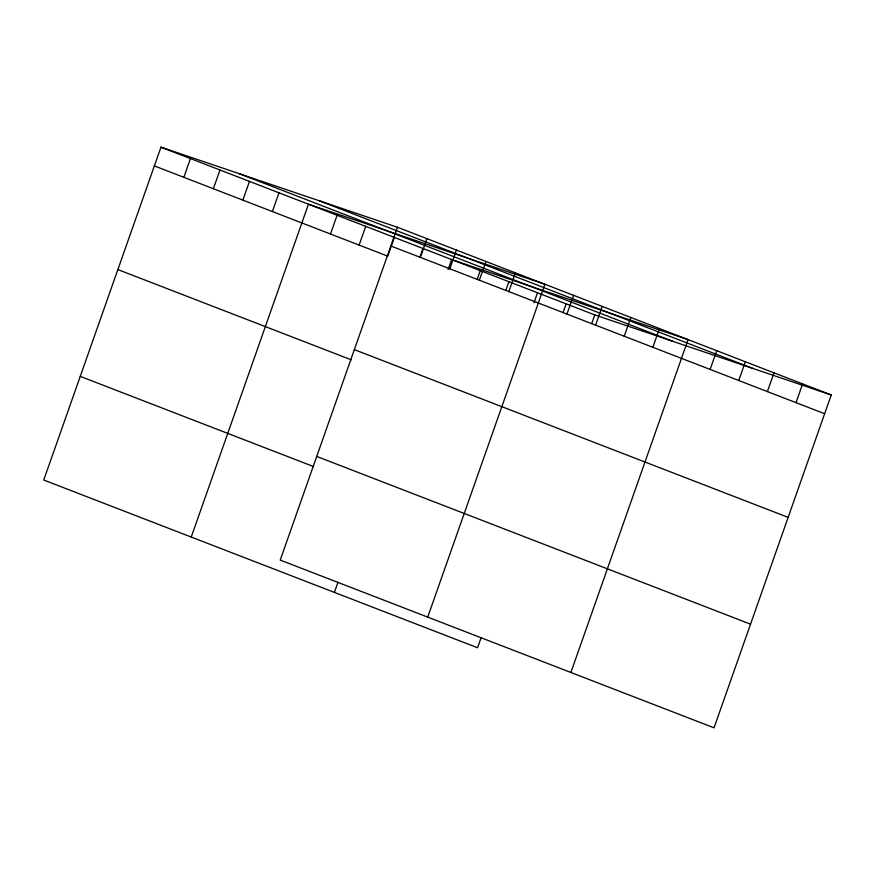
<?xml version="1.0" encoding="UTF-8"?>
<svg xmlns="http://www.w3.org/2000/svg" width="875" height="875" viewBox="0 0 875 875"><rect width="100%" height="100%" fill="white"/><g stroke="black" fill="none" stroke-linecap="round" stroke-linejoin="round"><path stroke-width="1.31" d="M397.436 227.248L280.23 560.088L714.033 727.825L831.25 394.975L397.436 227.248L160.967 147.175L43.75 480.025L477.564 647.752L481.163 637.514M183.859 177.319L190.466 158.583M213.358 188.727L219.964 169.991M242.856 200.134L249.463 181.398M272.355 211.542L278.961 192.806M191.242 537.053L308.459 204.214L544.939 284.277L427.722 617.116M330.488 234.019L337.094 215.283M359.122 245.088L365.717 226.352M394.352 237.42L387.756 256.156L154.361 165.922M419.902 257.239L422.986 248.489M420.339 257.392L426.934 238.645M334.403 592.408L338.013 582.17M448.098 269.555L451.62 259.558L688.089 339.631L570.883 672.47M449.837 268.8L456.433 250.053M477.17 279.377L480.244 270.637M479.336 280.197L485.931 261.461M505.805 290.445L508.878 281.706M508.834 291.605L515.43 272.869M533.991 302.772L537.513 292.775M563.062 312.594L566.147 303.844M566.967 314.081L573.562 295.345M591.697 323.663L594.77 314.913L160.967 147.175M595.602 325.15L602.197 306.414M624.225 336.23L630.831 317.483M652.859 347.298L659.466 328.552M710.128 369.436L716.723 350.7M738.752 380.505L745.358 361.769M767.386 391.573L773.992 372.837M796.02 402.653L802.616 383.906M594.77 314.913L831.25 394.975M319.397 200.823L753.211 368.561M238.995 173.6L672.809 341.337M390.841 245.984L824.655 413.722M354.342 349.639L788.145 517.377M117.863 269.577L351.247 359.811M316.728 456.433L750.542 624.17M80.248 376.37L313.644 466.605"/></g></svg>
